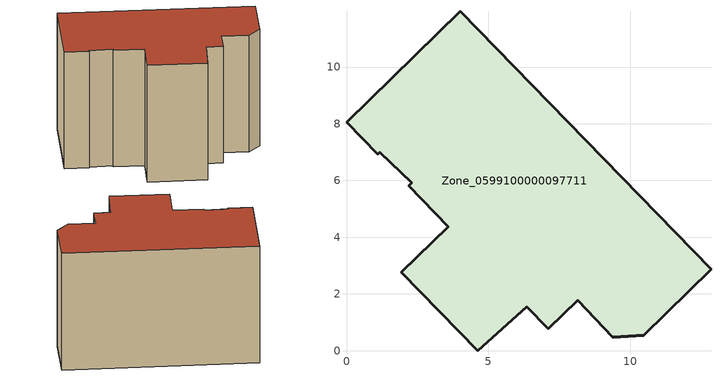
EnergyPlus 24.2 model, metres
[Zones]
Zone_0599100000097711
 floor ground (C_G): 1.1,6.93 0,8.06 4.01,11.96 12.85,2.86 10.48,0.54 9.38,0.47 8.15,1.77 7.11,0.76 6.35,1.55 4.62,0 1.93,2.76 3.59,4.37 2.19,5.81 2.3,5.92 1.18,7 z0
 wall outside (C_F): 4.62,0 6.35,1.55 7.11,0.76 8.15,1.77 9.38,0.47 10.48,0.54 12.85,2.86 4.01,11.96 0,8.06 1.1,6.93 1.18,7 2.3,5.92 2.19,5.81 3.59,4.37 1.93,2.76 4.62,0 z0:8.34
 roof outside (C_R): 1.18,7 2.3,5.92 2.19,5.81 3.59,4.37 1.93,2.76 4.62,0 6.35,1.55 7.11,0.76 8.15,1.77 9.38,0.47 10.48,0.54 12.85,2.86 4.01,11.96 0,8.06 1.1,6.93 z8.34
[BUILDING]
Pand.0599100000097711: North Axis=0; Terrain=City; Loads Convergence Tolerance Value=0.04; Temperature Convergence Tolerance Value=0.4; Solar Distribution=FullExterior; Maximum Number of Warmup Days=25; Minimum Number of Warmup Days=1
[Site:Location]
Rotterdam.The.Hague.AP_ZH_NLD Design_Conditions: Latitude=51.96; Longitude=4.45; Time Zone=1; Elevation=-4.5
[SITE:GROUNDTEMPERATURE:BUILDINGSURFACE]
18, 18, 18, 18, 18, 18, 18, 18, 18, 18, 18, 18
[MATERIAL] Thermal Absorptance=0.9; Solar Absorptance=0.7; Visible Absorptance=0.7
Name | Roughness | Thickness | Conductivity | Density | Specific Heat
G.TC.1975-1991 | MediumSmooth | 0.15 | 0.288461 | 540 | 1210
F.TC.1975-1991 | Rough | 0.3 | 0.230769 | 1920 | 840
R.TC.1975-1991 | MediumRough | 0.2 | 0.153846 | 1500 | 1000
[CONSTRUCTION]
C_G: G.TC.1975-1991
C_F: F.TC.1975-1991
C_R: R.TC.1975-1991
[ZONE]
Zone_0599100000097711: Type=1; Multiplier=1; Ceiling Height=Autocalculate; Volume=Autocalculate; Floor Area=autocalculate; Part of Total Floor Area=Yes
[ZONEINFILTRATION:DESIGNFLOWRATE]
Infil_Zone_0599100000097711: Zone or ZoneList or Space or SpaceList=Zone_0599100000097711; Schedule=AlwaysOn; Design Flow Rate Calculation Method=Flow/Area; Flow Rate per Floor Area=0.003; Constant Term Coefficient=1; Temperature Term Coefficient=0; Velocity Term Coefficient=0; Velocity Squared Term Coefficient=0
[HVACTEMPLATE:ZONE:IDEALLOADSAIRSYSTEM]
Zone_0599100000097711: Maximum Heating Supply Air Temperature=50; Minimum Cooling Supply Air Temperature=13; Maximum Heating Supply Air Humidity Ratio=0.0156; Minimum Cooling Supply Air Humidity Ratio=0.0077; Heating Limit=NoLimit; Cooling Limit=NoLimit; Dehumidification Control Type=ConstantSensibleHeatRatio; Cooling Sensible Heat Ratio=0.7; Dehumidification Setpoint=60; Humidification Control Type=None; Humidification Setpoint=30; Outdoor Air Method=None; Outdoor Air Flow Rate per Person=0.00944; Outdoor Air Flow Rate per Zone Floor Area=0; Outdoor Air Flow Rate per Zone=0; Demand Controlled Ventilation Type=None; Outdoor Air Economizer Type=NoEconomizer; Heat Recovery Type=None; Sensible Heat Recovery Effectiveness=0.7; Latent Heat Recovery Effectiveness=0.65
[ZONECONTROL:THERMOSTAT]
ThermostatControl_Zone_0599100000097711: Zone or ZoneList=Zone_0599100000097711; Control Type Schedule=DualSetpointControlType; Control 1=Thermostat_Zone_0599100000097711; Temperature Difference Between Cutout And Setpoint=0
[THERMOSTATSETPOINT:DUALSETPOINT]
Thermostat_Zone_0599100000097711: Heating Setpoint Temperature Schedule=HeatingSetpoint_Zone_0599100000097711; Cooling Setpoint Temperature Schedule=CoolingSetpoint_Zone_0599100000097711
[SCHEDULE:COMPACT]
HeatingSetpoint_Zone_0599100000097711: Through: 12/31, For: AllDays, Until: 24:00, 21
CoolingSetpoint_Zone_0599100000097711: Through: 12/31, For: AllDays, Until: 24:00, 24
DualSetpointControlType: Through: 12/31, For: AllDays, Until: 24:00, 4
AlwaysOn: Through: 12/31, For: AllDays, Until: 24:00, 1
